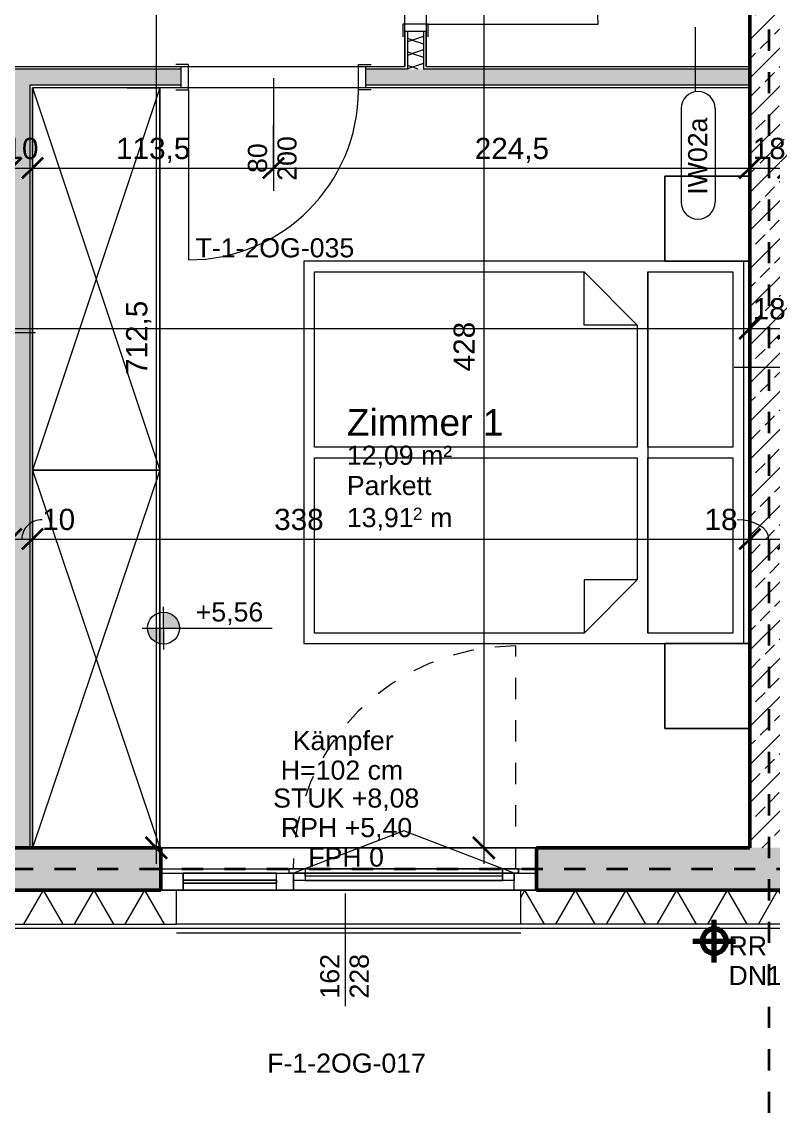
# Model space of a CAD drawing. Header units: metres. Extents: x 3 to 50, y 58.8 to 100.4.
# Drawn here: x 25.39 to 28.93, y 69.94 to 75.07 of the extents above; entities that cross this region are included whole.
import ezdxf

# ---------------------------------------------------------------- set-up
doc = ezdxf.new("R2010")
doc.units = ezdxf.units.M
doc.linetypes.add('Strich Punkt Mittel', pattern=[0.015875, 0.00635, -0.004763, 0, -0.004763])
doc.linetypes.add('Verdeckt', pattern=[0.003, 0.002, -0.001])
for name, color, linetype, lineweight in [('A-DETL-HDLN', 90, 'Verdeckt', 5), ('A-GLAZ-IDEN_', 152, 'Continuous', 9), ('A_2D', 7, 'Continuous', 13), ('A_Bemassung-50_', 4, 'Continuous', 9), ('A_Bemassung_', 4, 'Continuous', 9), ('A_Beschriftung_', 7, 'Continuous', 9), ('A_Decken', 8, 'Continuous', 13), ('A_Moebel', 6, 'Continuous', 13), ('A_Raeume_', 7, 'Continuous', 5), ('A_Raeume_Beschriftung_', 7, 'Continuous', 9), ('A_Raster_', 1, 'Continuous', 9), ('A_Tueren', 31, 'Continuous', 13), ('A_Waende', 7, 'Continuous', 13), ('G-ANNO-DIMS_', 111, 'Continuous', 9), ('P-PIPE', 3, 'Continuous', 5), ('P-PIPE-CNTR', 3, 'Continuous', 5), ('P-PIPE-IDEN_', 2, 'Continuous', 9), ('Text', 130, 'Continuous', 9)]:
    doc.layers.add(name, color=color, linetype=linetype, lineweight=lineweight)
doc.styles.add('Arial_2', font='arial.ttf', dxfattribs={"height": 0.125})
doc.styles.add('Arial_3', font='arial.ttf', dxfattribs={"height": 0.09})
doc.styles.add('Arial_4', font='arial.ttf', dxfattribs={"height": 0.05849})
doc.styles.add('Arial_5', font='arial.ttf', dxfattribs={"height": 0.1})
doc.dimstyles.new('WGA-Bemaßung', dxfattribs={"dimscale": 0.3048, "dimtxt": 0.102026, "dimasz": 0.328084, "dimexe": 0.246063, "dimexo": 0.0625, "dimgap": 0.04101, "dimtad": 1, "dimdec": 1, "dimlfac": 100, "dimrnd": 0.5, "dimdsep": 46, "dimtxsty": 'Arial_5', "dimblk1": 'OBLIQUE', "dimblk2": 'OBLIQUE', "dimsah": 1, "dimcen": 0.09, "dimdle": 0.246063, "dimazin": 2, "dimtfac": 1, "dimtdec": 4, "dimtix": 1, "dimtmove": 0, "dimatfit": 3, "dimfxl": 0.656168, "dimfxlon": 1, "dimtvp": 1, "dimtolj": 1, "dimtzin": 0, "dimarcsym": 2})
doc.dimstyles.new('WGA-Bemaßung_1', dxfattribs={"dimscale": 0.3048, "dimtxt": 0.102026, "dimasz": 0.328084, "dimexe": 0.246063, "dimexo": 0.0625, "dimgap": 0.04101, "dimtad": 1, "dimdec": 1, "dimlfac": 100, "dimrnd": 0.5, "dimdsep": 46, "dimtxsty": 'Arial_5', "dimblk1": 'OBLIQUE', "dimblk2": 'OBLIQUE', "dimsah": 1, "dimcen": 0.09, "dimdle": 0.246063, "dimazin": 2, "dimtfac": 1, "dimtdec": 4, "dimtix": 1, "dimtmove": 1, "dimatfit": 3, "dimfxl": 0.656168, "dimfxlon": 1, "dimtvp": 1, "dimtolj": 1, "dimtzin": 0, "dimarcsym": 2})
doc.dimstyles.new('WGA-Bemaßung_2', dxfattribs={"dimscale": 0.3048, "dimtxt": 0.102026, "dimasz": 0.328084, "dimexe": 0.246063, "dimexo": 0.0625, "dimgap": 0.04101, "dimtad": 1, "dimdec": 1, "dimlfac": 100, "dimrnd": 0.5, "dimdsep": 46, "dimtxsty": 'Arial_5', "dimblk1": 'OBLIQUE', "dimblk2": 'OBLIQUE', "dimsah": 1, "dimcen": 0.09, "dimdle": 0.246063, "dimazin": 2, "dimtfac": 1, "dimtdec": 4, "dimtix": 1, "dimtmove": 2, "dimatfit": 3, "dimfxl": 0.656168, "dimfxlon": 1, "dimtvp": 1, "dimtolj": 1, "dimtzin": 0, "dimarcsym": 2})
doc.dimstyles.new('WGA-Bemaßung_3', dxfattribs={"dimscale": 0.3048, "dimtxt": 0.102026, "dimasz": 0.328084, "dimexe": 0.246063, "dimexo": 0.0625, "dimgap": 0.04101, "dimtad": 1, "dimdec": 1, "dimlfac": 100, "dimrnd": 0.5, "dimdsep": 46, "dimtxsty": 'Arial_5', "dimblk1": 'OBLIQUE', "dimblk2": 'OBLIQUE', "dimsah": 1, "dimcen": 0.09, "dimdle": 0.246063, "dimazin": 2, "dimtfac": 1, "dimtdec": 4, "dimtix": 1, "dimtmove": 0, "dimatfit": 3, "dimfxl": 0.656168, "dimfxlon": 1, "dimtvp": 1, "dimtolj": 1, "dimtzin": 0, "dimarcsym": 2})
pattern_1 = [(45, (0, 0), (-0.08980256, 0.08980256), []), (45, (0.0898, 0), (-0.08980256, 0.08980256), [0.0635, -0.03175])]

# ---------------------------------------------------------------- blocks, each defined once
blk = doc.blocks.new('UZ_D1 - SL_0800x2000_Zimmertür_Stahlzarge_GK-7175678-263_PP_02OG_BT1')
at = {"layer": 'A_Tueren', "lineweight": 5}
for p, q in [((0.4, 0.06), (0.4, 0.86)), ((-0.46, 0.06), (-0.4, 0.06)), ((-0.4, 0.06), (-0.4, -0.06)), ((0.4, 0.06), (0.4, -0.06)), ((0.46, 0.06), (0.4, 0.06)), ((-0.4, -0.06), (-0.46, -0.06)), ((0.4, -0.06), (0.46, -0.06))]:
    blk.add_line(p, q, dxfattribs=at)
blk.add_arc((0.4, 0.06), 0.8, 90, 180, dxfattribs=at)
blk = doc.blocks.new('Moeb_Bett - Doppelbett 180x210-V70-263_PP_02OG_BT1')
at = {"layer": 'A_Moebel', "color": 8}
for p, q in [((-1.3, 1.05), (-1.3, 0.65)), ((-0.9, 1.05), (-1.3, 1.05)), ((-1.3, 1.05), (-0.9, 1.05)), ((-1.3, 0.65), (-1.3, 1.05)), ((-0.9, 1.05), (-0.9, -1.05)), ((-0.9, 0.65), (-0.9, 1.05)), ((-0.9, 1.05), (-0.9, 0.65)), ((0.9, -1.05), (0.9, 1.05)), ((1.2147, 1.05), (0.9, 1.05)), ((0.9, 1.05), (0.9, 0.65)), ((0.9, 0.65), (0.9, 1.05)), ((0.9, 1.05), (1.2147, 1.05)), ((1.3, 0.65), (1.3, 1.05)), ((1.3, 1.05), (1.3, 0.65)), ((-0.9, 1.02), (0.9, 1.02)), ((-0.85, 0.57), (-0.85, 0.97)), ((-0.85, 0.97), (-0.025, 0.97)), ((-0.025, 0.97), (-0.025, 0.57)), ((0.025, 0.57), (0.025, 0.97)), ((0.025, 0.97), (0.85, 0.97)), ((0.85, 0.97), (0.85, 0.57)), ((-1.3, 0.65), (-0.9, 0.65)), ((-0.9, 0.65), (-1.3, 0.65)), ((0.9, 0.65), (1.3, 0.65)), ((1.3, 0.65), (0.9, 0.65)), ((-0.025, 0.57), (-0.85, 0.57)), ((-0.85, 0.57), (0.85, 0.57)), ((0.85, 0.57), (0.025, 0.57)), ((-0.85, 0.27), (-0.6, 0.52)), ((-0.6, 0.52), (-0.6, 0.27)), ((-0.6, 0.52), (-0.025, 0.52)), ((-0.025, 0.52), (-0.025, -1)), ((0.025, -1), (0.025, 0.52)), ((0.025, 0.52), (0.6, 0.52)), ((0.6, 0.52), (0.6, 0.27)), ((0.85, 0.27), (0.6, 0.52)), ((-0.6, 0.27), (-0.85, 0.27)), ((-0.85, -1), (-0.85, 0.27)), ((0.6, 0.27), (0.85, 0.27)), ((0.85, 0.27), (0.85, -1)), ((-0.025, -1), (-0.85, -1)), ((0.85, -1), (0.025, -1)), ((-0.9, -1.05), (0.9, -1.05))]:
    blk.add_line(p, q, dxfattribs=at)
blk = doc.blocks.new('Moeb_Schrank - Schrank_2m_60cm-3841141-263_PP_02OG_BT1')
at = {"layer": 'A_Moebel', "color": 8}
for p, q in [((0, 0), (1.8, -0.6)), ((0, -0.6), (1.8, 0)), ((1.8, 0), (0, 0)), ((0, 0), (0, -0.6)), ((0, -0.1541), (0, 0)), ((0, 0), (1.8, 0)), ((1.8, -0.6), (1.8, 0)), ((1.8, 0), (1.8, -0.6)), ((0, -0.6), (1.8, -0.6)), ((1.8, -0.6), (0, -0.6))]:
    blk.add_line(p, q, dxfattribs=at)
blk = doc.blocks.new('Moeb_Schrank - Schrank_2m_60cm-5799998-263_PP_02OG_BT1')
at = {"layer": 'A_Moebel', "color": 8}
for p, q in [((0, 0), (1.7775, -0.6)), ((0, -0.6), (1.7775, 0)), ((1.7775, 0), (0, 0)), ((0, 0), (0, -0.6)), ((0, -0.6), (0, 0)), ((0, 0), (1.7775, 0)), ((1.7775, -0.6), (1.7775, 0)), ((1.7775, 0), (1.7775, -0.6)), ((0, -0.6), (1.7775, -0.6)), ((1.7775, -0.6), (0, -0.6))]:
    blk.add_line(p, q, dxfattribs=at)
blk = doc.blocks.new('Fens_2tlg_UL_SL_Abzk - FIX_DKF_UL_FIX_1620x2520-10171835-263_PP_02OG_BT1')
at = {"layer": 'A_2D', "lineweight": 5}
for p, q in [((0.26, 0.18), (-0.26, -0.02)), ((0.78, -0.02), (0.26, 0.18)), ((-0.885, 0.1), (-0.885, -0.1)), ((-0.885, -0.1), (-0.885, 0.1)), ((0.885, 0.1), (-0.885, 0.1)), ((-0.885, 0.1), (0.885, 0.1)), ((-0.885, 0.1), (0.885, 0.1)), ((-0.885, 0.1), (0.885, 0.1)), ((0.885, 0.1), (0.885, -0.1)), ((0.885, -0.1), (0.885, 0.1)), ((-0.885, -0.1), (-0.885, -0.02)), ((-0.885, -0.02), (-0.78, -0.02)), ((-0.885, -0.02), (0.885, -0.02)), ((-0.885, -0.1), (-0.885, -0.02)), ((-0.78, -0.02), (-0.78, -0.1)), ((-0.34, -0.02), (-0.78, -0.02)), ((-0.78, -0.1), (-0.78, -0.02)), ((-0.34, -0.1), (-0.34, -0.02)), ((-0.34, -0.02), (-0.26, -0.02)), ((-0.34, -0.1), (-0.34, -0.02)), ((-0.28, -0.02), (-0.28, 0)), ((0.8, 0), (-0.28, 0)), ((-0.28, -0.02), (-0.28, 0)), ((-0.28, 0), (0.8, 0)), ((0.8, -0.02), (-0.28, -0.02)), ((-0.28, -0.02), (0.8, -0.02)), ((0.78, -0.02), (-0.26, -0.02)), ((-0.26, -0.02), (-0.26, -0.1)), ((0.78, -0.02), (-0.26, -0.02)), ((-0.26, -0.1), (-0.26, -0.02)), ((-0.26, -0.055), (-0.26, -0.02)), ((0.78, -0.02), (-0.26, -0.02)), ((-0.26, -0.055), (-0.26, -0.02)), ((-0.26, -0.02), (0.78, -0.02)), ((-0.205, 0), (-0.205, -0.055)), ((0.725, 0), (-0.205, 0)), ((0.725, 0), (-0.205, 0)), ((-0.205, 0), (-0.205, -0.055)), ((-0.205, -0.0345), (-0.205, -0.0205)), ((-0.205, -0.0205), (0.725, -0.0205)), ((-0.205, -0.0205), (0.725, -0.0205)), ((-0.205, -0.0345), (-0.205, -0.0205)), ((0.725, -0.0345), (-0.205, -0.0345)), ((0.725, -0.0345), (-0.205, -0.0345)), ((0.725, 0), (0.725, -0.055)), ((0.725, -0.055), (0.725, 0)), ((0.725, -0.0205), (0.725, -0.0345)), ((0.725, -0.0205), (0.725, -0.0345)), ((0.78, -0.1), (0.78, -0.02)), ((0.78, -0.02), (0.885, -0.02)), ((0.78, -0.1), (0.78, -0.02)), ((0.78, -0.055), (0.78, -0.02)), ((0.78, -0.02), (0.78, -0.055)), ((0.8, -0.02), (0.8, 0)), ((0.8, 0), (0.8, -0.02)), ((0.885, -0.02), (0.885, -0.1)), ((0.885, -0.1), (0.885, -0.02)), ((-0.885, -0.1), (0.885, -0.1)), ((0.885, -0.1), (-0.885, -0.1)), ((-0.78, -0.1), (-0.885, -0.1)), ((0.885, -0.1), (-0.885, -0.1)), ((-0.885, -0.1), (0.885, -0.1)), ((-0.78, -0.053), (-0.34, -0.053)), ((-0.78, -0.067), (-0.78, -0.053)), ((-0.78, -0.053), (-0.78, -0.067)), ((-0.34, -0.053), (-0.78, -0.053)), ((-0.34, -0.067), (-0.78, -0.067)), ((-0.78, -0.067), (-0.34, -0.067)), ((-0.78, -0.1), (-0.34, -0.1)), ((-0.34, -0.053), (-0.34, -0.067)), ((-0.34, -0.067), (-0.34, -0.053)), ((-0.26, -0.1), (-0.34, -0.1)), ((0.78, -0.055), (-0.26, -0.055)), ((0.78, -0.055), (-0.26, -0.055)), ((-0.26, -0.1), (0.78, -0.1)), ((0.725, -0.055), (-0.205, -0.055)), ((-0.205, -0.055), (0.725, -0.055)), ((0.885, -0.1), (0.78, -0.1)), ((-0.81, -0.3), (0.81, -0.3))]:
    blk.add_line(p, q, dxfattribs=at)
blk = doc.blocks.new('DIMBLOCK30-263_PP_02OG_BT1')
at = {"layer": 'A_Bemassung-50_', "transparency": 16777216}
for p, q in [((25.3441, 74.3779), (25.3441, 74.5779)), ((25.4441, 74.3779), (25.4441, 74.5779)), ((25.3441, 74.3779), (25.4441, 74.3779)), ((25.3441, 74.3779), (25.3441, 74.3029)), ((25.4441, 74.3779), (25.4441, 74.3029))]:
    blk.add_line(p, q, dxfattribs=at)
at = {"layer": 'A_Bemassung-50_', "lineweight": 35, "transparency": 16777216}
for p, q in [((25.3441, 74.3779), (25.3941, 74.4279)), ((25.4441, 74.3779), (25.4941, 74.4279)), ((25.3441, 74.3779), (25.2941, 74.3279)), ((25.4441, 74.3779), (25.3941, 74.3279))]:
    blk.add_line(p, q, dxfattribs=at)
at = {"layer": 'A_Bemassung-50_', "color": 0, "transparency": 16777216, "insert": (25.3172, 74.5202), "char_height": 0.1, "width": 0.184588, "attachment_point": 1, "line_spacing_factor": 0.941778, "style": 'Arial_5'}
blk.add_mtext('10', dxfattribs=at)
blk = doc.blocks.new('_Oblique')
at = {"color": 0, "linetype": 'ByBlock', "lineweight": -2}
blk.add_line((-0.5, -0.5), (0.5, 0.5), dxfattribs=at)
blk = doc.blocks.new('DIMBLOCK31-263_PP_02OG_BT1')
at = {"layer": 'A_Bemassung-50_', "transparency": 16777216}
for p, q in [((25.4441, 74.3779), (25.4441, 74.5779)), ((26.5791, 74.3779), (26.5791, 74.5779)), ((25.4441, 74.3779), (26.5791, 74.3779)), ((25.4441, 74.3779), (25.4441, 74.3029)), ((26.5791, 74.3779), (26.5791, 74.3029))]:
    blk.add_line(p, q, dxfattribs=at)
at = {"layer": 'A_Bemassung-50_', "lineweight": 35, "transparency": 16777216}
for p, q in [((25.4441, 74.3779), (25.4941, 74.4279)), ((26.5791, 74.3779), (26.6291, 74.4279)), ((25.4441, 74.3779), (25.3941, 74.3279)), ((26.5791, 74.3779), (26.5291, 74.3279))]:
    blk.add_line(p, q, dxfattribs=at)
at = {"layer": 'A_Bemassung-50_', "color": 0, "transparency": 16777216, "insert": (25.8381, 74.5202), "char_height": 0.1, "width": 0.416266, "attachment_point": 1, "line_spacing_factor": 0.941778, "style": 'Arial_5'}
blk.add_mtext('113,5', dxfattribs=at)
blk = doc.blocks.new('DIMBLOCK32-263_PP_02OG_BT1')
at = {"layer": 'A_Bemassung-50_', "transparency": 16777216}
for p, q in [((26.5791, 74.3779), (26.5791, 74.5779)), ((28.8227, 74.3779), (28.8227, 74.5779)), ((26.5791, 74.3779), (28.8227, 74.3779)), ((26.5791, 74.3779), (26.5791, 74.3029)), ((28.8227, 74.3779), (28.8227, 74.3029))]:
    blk.add_line(p, q, dxfattribs=at)
at = {"layer": 'A_Bemassung-50_', "lineweight": 35, "transparency": 16777216}
for p, q in [((26.5791, 74.3779), (26.6291, 74.4279)), ((28.8227, 74.3779), (28.8727, 74.4279)), ((26.5791, 74.3779), (26.5291, 74.3279)), ((28.8227, 74.3779), (28.7727, 74.3279))]:
    blk.add_line(p, q, dxfattribs=at)
at = {"layer": 'A_Bemassung-50_', "color": 0, "transparency": 16777216, "insert": (27.5274, 74.5202), "char_height": 0.1, "width": 0.416266, "attachment_point": 1, "line_spacing_factor": 0.941778, "style": 'Arial_5'}
blk.add_mtext('224,5', dxfattribs=at)
blk = doc.blocks.new('DIMBLOCK33-263_PP_02OG_BT1')
at = {"layer": 'A_Bemassung-50_', "transparency": 16777216}
for p, q in [((28.8227, 74.3779), (28.8227, 74.5779)), ((29.0027, 74.3779), (29.0027, 74.5779)), ((28.8227, 74.3779), (29.0027, 74.3779)), ((28.8227, 74.3779), (28.8227, 74.3029)), ((29.0027, 74.3779), (29.0027, 74.3029))]:
    blk.add_line(p, q, dxfattribs=at)
at = {"layer": 'A_Bemassung-50_', "lineweight": 35, "transparency": 16777216}
for p, q in [((28.8227, 74.3779), (28.8727, 74.4279)), ((29.0027, 74.3779), (29.0527, 74.4279)), ((28.8227, 74.3779), (28.7727, 74.3279)), ((29.0027, 74.3779), (28.9527, 74.3279))]:
    blk.add_line(p, q, dxfattribs=at)
at = {"layer": 'A_Bemassung-50_', "color": 0, "transparency": 16777216, "insert": (28.8358, 74.5202), "char_height": 0.1, "width": 0.184588, "attachment_point": 1, "line_spacing_factor": 0.941778, "style": 'Arial_5'}
blk.add_mtext('18', dxfattribs=at)
blk = doc.blocks.new('Höhenkoten - 018-55641-263_PP_02OG_BT1')
at = {"layer": 'G-ANNO-DIMS_'}
h = blk.add_hatch(color=256, dxfattribs=at)
edge = h.paths.add_edge_path()
edge.add_line((0, 0), (0, 0.0015))
edge.add_arc((0, 0), 0.0015, 0, 90, ccw=False)
edge.add_line((0.0015, 0), (0, 0))
h = blk.add_hatch(color=256, dxfattribs=at)
edge = h.paths.add_edge_path()
edge.add_line((0, 0), (0, -0.0015))
edge.add_arc((0, 0), 0.0015, 180, 270, ccw=False)
edge.add_line((-0.0015, 0), (0, 0))
for p, q in [((0, 0), (0, 0.002)), ((-0.002, 0), (0.01024, 0)), ((0, 0), (0, -0.002))]:
    blk.add_line(p, q, dxfattribs=at)
blk.add_circle((0, 0), 0.0015, dxfattribs=at)
blk = doc.blocks.new('BS_Wand_Lollipop - links_unten-2026911-263_PP_02OG_BT1')
at = {"layer": 'A_Beschriftung_'}
for p, q in [((-0.00467, 0.00137), (-0.01347, 0.00137)), ((-0.00309, 0), (0.003, 0)), ((-0.00467, -0.00183), (-0.01347, -0.00183))]:
    blk.add_line(p, q, dxfattribs=at)
for centre, start, end in [((-0.01347, -0.00023), 90, 270), ((-0.00467, -0.00023), 270, 90)]:
    blk.add_arc(centre, 0.0016, start, end, dxfattribs=at)
blk = doc.blocks.new('BS_Fens_PP - rechts-2843221-263_PP_02OG_BT1')
at = {"layer": 'A-GLAZ-IDEN_'}
blk.add_line((0, 0.00012), (0, -0.01051), dxfattribs=at)
blk = doc.blocks.new('DIMBLOCK344-263_PP_02OG_BT1')
at = {"layer": 'A_Bemassung-50_', "transparency": 16777216}
for p, q in [((15.5127, 73.623), (15.5127, 73.823)), ((28.8227, 73.623), (28.8227, 73.823)), ((15.5127, 73.623), (28.8227, 73.623)), ((15.5127, 73.623), (15.5127, 73.548)), ((28.8227, 73.623), (28.8227, 73.548))]:
    blk.add_line(p, q, dxfattribs=at)
at = {"layer": 'A_Bemassung-50_', "lineweight": 35, "transparency": 16777216}
for p, q in [((15.5127, 73.623), (15.5627, 73.673)), ((28.8227, 73.623), (28.8727, 73.673)), ((15.5127, 73.623), (15.4627, 73.573)), ((28.8227, 73.623), (28.7727, 73.573))]:
    blk.add_line(p, q, dxfattribs=at)
at = {"layer": 'A_Bemassung-50_', "color": 0, "transparency": 16777216, "insert": (22.0138, 73.7653), "char_height": 0.1, "width": 0.369177, "attachment_point": 1, "line_spacing_factor": 0.941778, "style": 'Arial_5'}
blk.add_mtext('1331', dxfattribs=at)
blk = doc.blocks.new('DIMBLOCK345-263_PP_02OG_BT1')
at = {"layer": 'A_Bemassung-50_', "transparency": 16777216}
for p, q in [((28.8227, 73.623), (28.8227, 73.823)), ((29.0027, 73.623), (29.0027, 73.823)), ((28.8227, 73.623), (29.0027, 73.623)), ((28.8227, 73.623), (28.8227, 73.548)), ((29.0027, 73.623), (29.0027, 73.548))]:
    blk.add_line(p, q, dxfattribs=at)
at = {"layer": 'A_Bemassung-50_', "lineweight": 35, "transparency": 16777216}
for p, q in [((28.8227, 73.623), (28.8727, 73.673)), ((29.0027, 73.623), (29.0527, 73.673)), ((28.8227, 73.623), (28.7727, 73.573)), ((29.0027, 73.623), (28.9527, 73.573))]:
    blk.add_line(p, q, dxfattribs=at)
at = {"layer": 'A_Bemassung-50_', "color": 0, "transparency": 16777216, "insert": (28.8358, 73.7653), "char_height": 0.1, "width": 0.184588, "attachment_point": 1, "line_spacing_factor": 0.941778, "style": 'Arial_5'}
blk.add_mtext('18', dxfattribs=at)
blk = doc.blocks.new('DIMBLOCK398-263_PP_02OG_BT1')
at = {"layer": 'A_Bemassung-50_', "lineweight": 35, "transparency": 16777216}
for p, q in [((26.0276, 78.3005), (25.9776, 78.3505)), ((26.0276, 78.3005), (26.0776, 78.2505)), ((26.0276, 71.178), (25.9776, 71.228)), ((26.0276, 71.178), (26.0776, 71.128))]:
    blk.add_line(p, q, dxfattribs=at)
at = {"layer": 'A_Bemassung-50_', "transparency": 16777216}
for p, q in [((26.0276, 78.3005), (25.9526, 78.3005)), ((26.0276, 78.3005), (26.0276, 71.103)), ((26.0276, 78.3005), (26.2276, 78.3005)), ((26.0276, 71.178), (25.9526, 71.178)), ((26.0276, 71.178), (26.2276, 71.178))]:
    blk.add_line(p, q, dxfattribs=at)
at = {"layer": 'A_Bemassung-50_', "color": 0, "transparency": 16777216, "insert": (25.8852, 73.4036), "char_height": 0.1, "width": 0.416266, "attachment_point": 1, "rotation": 90, "line_spacing_factor": 0.941778, "style": 'Arial_5'}
blk.add_mtext('712,5', dxfattribs=at)
blk = doc.blocks.new('DIMBLOCK420-263_PP_02OG_BT1')
at = {"layer": 'A_Bemassung-50_', "transparency": 16777216}
for p, q in [((22.2577, 72.6313), (22.2577, 72.8313)), ((25.3441, 72.6313), (25.3441, 72.8313)), ((22.2577, 72.6313), (25.3441, 72.6313)), ((22.2577, 72.6313), (22.2577, 72.5563)), ((25.3441, 72.6313), (25.3441, 72.5563))]:
    blk.add_line(p, q, dxfattribs=at)
at = {"layer": 'A_Bemassung-50_', "lineweight": 35, "transparency": 16777216}
for p, q in [((22.2577, 72.6313), (22.3077, 72.6813)), ((25.3441, 72.6313), (25.3941, 72.6813)), ((22.2577, 72.6313), (22.2077, 72.5813)), ((25.3441, 72.6313), (25.2941, 72.5813))]:
    blk.add_line(p, q, dxfattribs=at)
at = {"layer": 'A_Bemassung-50_', "color": 0, "transparency": 16777216, "insert": (23.9829, 72.7736), "char_height": 0.1, "width": 0.416266, "attachment_point": 1, "line_spacing_factor": 0.941778, "style": 'Arial_5'}
blk.add_mtext('308,5', dxfattribs=at)
blk = doc.blocks.new('DIMBLOCK421-263_PP_02OG_BT1')
at = {"layer": 'A_Bemassung-50_', "transparency": 16777216}
for p, q in [((25.3441, 72.6313), (25.3441, 72.8313)), ((25.4441, 72.6313), (25.4441, 72.8313)), ((25.3441, 72.6313), (25.4441, 72.6313)), ((25.3441, 72.6313), (25.3441, 72.5563)), ((25.4441, 72.6313), (25.4441, 72.5563))]:
    blk.add_line(p, q, dxfattribs=at)
at = {"layer": 'A_Bemassung-50_', "lineweight": 35, "transparency": 16777216}
for p, q in [((25.3441, 72.6313), (25.3941, 72.6813)), ((25.4441, 72.6313), (25.4941, 72.6813)), ((25.3441, 72.6313), (25.2941, 72.5813)), ((25.4441, 72.6313), (25.3941, 72.5813))]:
    blk.add_line(p, q, dxfattribs=at)
at = {"layer": 'A_Bemassung-50_', "transparency": 16777216}
blk.add_ellipse((25.4899, 72.6313), major_axis=(0.0958, 0), ratio=0.949877, start_param=1.570796, end_param=3.141593, dxfattribs=at)
at = {"layer": 'A_Bemassung-50_', "color": 0, "transparency": 16777216, "insert": (25.4899, 72.7736), "char_height": 0.1, "width": 0.184588, "attachment_point": 1, "line_spacing_factor": 0.941778, "style": 'Arial_5'}
blk.add_mtext('10', dxfattribs=at)
blk = doc.blocks.new('DIMBLOCK422-263_PP_02OG_BT1')
at = {"layer": 'A_Bemassung-50_', "transparency": 16777216}
for p, q in [((25.4441, 72.6313), (25.4441, 72.8313)), ((28.8227, 72.6313), (28.8227, 72.8313)), ((25.4441, 72.6313), (28.8227, 72.6313)), ((25.4441, 72.6313), (25.4441, 72.5563)), ((28.8227, 72.6313), (28.8227, 72.5563))]:
    blk.add_line(p, q, dxfattribs=at)
at = {"layer": 'A_Bemassung-50_', "lineweight": 35, "transparency": 16777216}
for p, q in [((25.4441, 72.6313), (25.4941, 72.6813)), ((28.8227, 72.6313), (28.8727, 72.6813)), ((25.4441, 72.6313), (25.3941, 72.5813)), ((28.8227, 72.6313), (28.7727, 72.5813))]:
    blk.add_line(p, q, dxfattribs=at)
at = {"layer": 'A_Bemassung-50_', "color": 0, "transparency": 16777216, "insert": (26.5826, 72.7736), "char_height": 0.1, "width": 0.276883, "attachment_point": 1, "line_spacing_factor": 0.941778, "style": 'Arial_5'}
blk.add_mtext('338', dxfattribs=at)
blk = doc.blocks.new('DIMBLOCK423-263_PP_02OG_BT1')
at = {"layer": 'A_Bemassung-50_', "transparency": 16777216}
for p, q in [((28.8227, 72.6313), (28.8227, 72.8313)), ((29.0027, 72.6313), (29.0027, 72.8313)), ((28.8227, 72.6313), (29.0027, 72.6313)), ((28.8227, 72.6313), (28.8227, 72.5563)), ((29.0027, 72.6313), (29.0027, 72.5563))]:
    blk.add_line(p, q, dxfattribs=at)
at = {"layer": 'A_Bemassung-50_', "lineweight": 35, "transparency": 16777216}
for p, q in [((28.8227, 72.6313), (28.8727, 72.6813)), ((29.0027, 72.6313), (29.0527, 72.6813)), ((28.8227, 72.6313), (28.7727, 72.5813)), ((29.0027, 72.6313), (28.9527, 72.5813))]:
    blk.add_line(p, q, dxfattribs=at)
at = {"layer": 'A_Bemassung-50_', "transparency": 16777216}
blk.add_ellipse((28.763, 72.6313), major_axis=(0.1496, 0), ratio=0.608034, start_param=0, end_param=1.570796, dxfattribs=at)
at = {"layer": 'A_Bemassung-50_', "color": 0, "transparency": 16777216, "insert": (28.6092, 72.7736), "char_height": 0.1, "width": 0.184588, "attachment_point": 1, "line_spacing_factor": 0.941778, "style": 'Arial_5'}
blk.add_mtext('18', dxfattribs=at)
blk = doc.blocks.new('BS_Tuer_PP - unten-10002439-263_PP_02OG_BT1')
at = {"layer": 'A_Beschriftung_'}
blk.add_line((0, 0.00012), (0, -0.01051), dxfattribs=at)
blk = doc.blocks.new('DIMBLOCK633-263_PP_02OG_BT1')
at = {"layer": 'A_Bemassung-50_', "lineweight": 35, "transparency": 16777216}
for p, q in [((27.5696, 75.4555), (27.5196, 75.5055)), ((27.5696, 75.4555), (27.6196, 75.4055)), ((27.5696, 71.178), (27.5196, 71.228)), ((27.5696, 71.178), (27.6196, 71.128))]:
    blk.add_line(p, q, dxfattribs=at)
at = {"layer": 'A_Bemassung-50_', "transparency": 16777216}
for p, q in [((27.5696, 75.4555), (27.4946, 75.4555)), ((27.5696, 75.4555), (27.5696, 71.103)), ((27.5696, 75.4555), (27.7696, 75.4555)), ((27.5696, 71.178), (27.4946, 71.178)), ((27.5696, 71.178), (27.7696, 71.178))]:
    blk.add_line(p, q, dxfattribs=at)
at = {"layer": 'A_Bemassung-50_', "color": 0, "transparency": 16777216, "insert": (27.4273, 73.4207), "char_height": 0.1, "width": 0.276883, "attachment_point": 1, "rotation": 90, "line_spacing_factor": 0.941778, "style": 'Arial_5'}
blk.add_mtext('428', dxfattribs=at)

msp = doc.modelspace()

# ---------------------------------------------------------------- hatches: boundary and pattern name
at = {"layer": 'A_Waende', "lineweight": 5}
h = msp.add_hatch(dxfattribs=at)
h.set_pattern_fill('FP_4', color=250, style=0, pattern_type=2)
h.set_pattern_definition(pattern_1)
h.paths.add_polyline_path([(29.0027, 71.178), (29.0027, 78.3005), (28.8227, 78.3005), (28.8227, 71.178)])
h = msp.add_hatch(dxfattribs=at)
h.set_pattern_fill('FP_115', color=250, angle=315, style=0, pattern_type=2)
h.set_pattern_definition([(135, (27.29715, 75.455365), (-0.254, 0.127003), [0.02245, -0.15715]), (135, (27.18684, 75.50345), (-0.254, 0.127003), [0.02245, -0.15715]), (135, (27.29715, 75.519), (-0.254, 0.127003), [0.02245, -0.15715]), (135, (27.18613, 75.56638), (-0.254, 0.127003), [0.02245, -0.15715]), (161.565, (27.281594, 75.47092), (-0.5079977, 0.1270007), [0.0502, -0.35141]), (161.565, (27.234218, 75.487184), (-0.5079977, 0.1270007), [0.0502, -0.35141]), (161.565, (27.281594, 75.53456), (-0.5079977, 0.1270007), [0.0502, -0.35141]), (161.565, (27.234218, 75.550824), (-0.5079977, 0.1270007), [0.0502, -0.35141]), (225, (27.18613, 75.47163), (0.254, 0.127003), [0.02245, -0.15715]), (225, (27.29715, 75.519), (0.254, 0.127003), [0.02245, -0.15715]), (225, (27.18684, 75.53456), (0.254, 0.127003), [0.02245, -0.15715]), (225, (27.29715, 75.58264), (0.254, 0.127003), [0.02245, -0.15715]), (198.435, (27.234218, 75.487184), (0.5079977, 0.1270007), [0.0502, -0.35141]), (198.435, (27.281594, 75.503448), (0.5079977, 0.1270007), [0.0502, -0.35141]), (198.435, (27.234218, 75.550824), (0.5079977, 0.1270007), [0.0502, -0.35141]), (198.435, (27.281594, 75.567087), (0.5079977, 0.1270007), [0.0502, -0.35141])])
h.paths.add_polyline_path([(27.2852, 74.843), (27.2852, 75.0205), (27.2102, 75.0205), (27.2102, 74.843), (27.2842, 74.843)])
h.paths.add_polyline_path([(27.2852, 75.8905), (27.2852, 76.068), (27.2102, 76.068), (27.2102, 75.8905)])
h = msp.add_hatch(dxfattribs=at)
h.set_pattern_fill('FP_118', color=250, angle=-225, style=0, pattern_type=2)
h.set_pattern_definition([(225, (25.53999, 74.85503), (-0.1270034, -0.2539998), [0.02245, -0.15715]), (225, (25.49261, 74.744015), (-0.1270034, -0.2539998), [0.02245, -0.15715]), (225, (25.47706, 74.85574), (-0.1270034, -0.2539998), [0.02245, -0.15715]), (225, (25.42897, 74.744015), (-0.1270034, -0.2539998), [0.02245, -0.15715]), (251.565, (25.524433, 74.839475), (-0.1270007, -0.50799766), [0.0502, -0.35141]), (251.565, (25.50817, 74.7921), (-0.1270007, -0.50799766), [0.0502, -0.35141]), (251.565, (25.460794, 74.839475), (-0.1270007, -0.50799766), [0.0502, -0.35141]), (251.565, (25.44453, 74.7921), (-0.1270007, -0.50799766), [0.0502, -0.35141]), (315, (25.52443, 74.74472), (-0.1270034, 0.2539998), [0.02245, -0.15715]), (315, (25.47706, 74.85574), (-0.1270034, 0.2539998), [0.02245, -0.15715]), (315, (25.46079, 74.74472), (-0.1270034, 0.2539998), [0.02245, -0.15715]), (315, (25.41342, 74.85574), (-0.1270034, 0.2539998), [0.02245, -0.15715]), (288.435, (25.50817, 74.7921), (-0.1270007, 0.50799766), [0.0502, -0.35141]), (288.435, (25.492614, 74.84018), (-0.1270007, 0.50799766), [0.0502, -0.35141]), (288.435, (25.44453, 74.7921), (-0.1270007, 0.50799766), [0.0502, -0.35141]), (288.435, (25.428974, 74.84018), (-0.1270007, 0.50799766), [0.0502, -0.35141])])
h.paths.add_polyline_path([(28.8175, 74.768), (28.8227, 74.768), (28.8227, 74.843), (27.0141, 74.843), (27.0141, 74.768), (28.718, 74.768)])
h.paths.add_polyline_path([(24.4441, 74.768), (26.1441, 74.768), (26.1441, 74.843), (23.4291, 74.843), (23.4296, 74.768), (23.8149, 74.768)])
h.paths.add_polyline_path([(22.2577, 74.768), (22.5591, 74.768), (22.5591, 74.843), (22.2577, 74.843)])
h = msp.add_hatch(dxfattribs=at)
h.set_pattern_fill('FP_106', color=250, angle=-45, style=0, pattern_type=2)
h.set_pattern_definition([(315, (25.34412, 72.96635), (0.254, -0.1270034), [0.02245, -0.15715]), (315, (25.45514, 72.91897), (0.254, -0.1270034), [0.02245, -0.15715]), (315, (25.34412, 72.90271), (0.254, -0.1270034), [0.02245, -0.15715]), (315, (25.45514, 72.85533), (0.254, -0.1270034), [0.02245, -0.15715]), (341.565, (25.359678, 72.950792), (0.5079977, -0.1270007), [0.0502, -0.35141]), (341.565, (25.40776, 72.935236), (0.5079977, -0.1270007), [0.0502, -0.35141]), (341.565, (25.359678, 72.887153), (0.50799766, -0.1270007), [0.0502, -0.35141]), (341.565, (25.40776, 72.871596), (0.50799766, -0.1270007), [0.0502, -0.35141]), (45, (25.45514, 72.9515), (-0.254, -0.1270034), [0.02245, -0.15715]), (45, (25.34412, 72.90271), (-0.254, -0.1270034), [0.02245, -0.15715]), (45, (25.45514, 72.88786), (-0.254, -0.1270034), [0.02245, -0.15715]), (45, (25.34341, 72.83978), (-0.254, -0.1270034), [0.02245, -0.15715]), (18.435, (25.40776, 72.935236), (-0.5079977, -0.1270007), [0.0502, -0.35141]), (18.435, (25.360385, 72.918973), (-0.5079977, -0.1270007), [0.0502, -0.35141]), (18.435, (25.40776, 72.871596), (-0.50799766, -0.1270007), [0.0502, -0.35141]), (18.435, (25.359678, 72.85604), (-0.50799766, -0.1270007), [0.0502, -0.35141])])
h.paths.add_polyline_path([(25.4316, 71.178), (25.4316, 74.768), (25.3566, 74.768), (25.3566, 71.178)])
h = msp.add_hatch(dxfattribs=at)
h.set_pattern_fill('FP_4', color=250, style=0, pattern_type=2)
h.set_pattern_definition(pattern_1)
h.paths.add_polyline_path([(41.444, 70.978), (42.5027, 70.978), (42.5027, 71.178), (41.3155, 71.178), (41.3155, 70.978)])
h.paths.add_polyline_path([(39.2232, 71.078), (39.2907, 71.178), (39.1557, 71.178), (39.1578, 71.1749)])
h.paths.add_polyline_path([(39.2232, 70.978), (39.2907, 70.978), (39.2232, 71.078), (39.1557, 70.978)])
h.paths.add_polyline_path([(38.616, 70.978), (39.1557, 70.978), (39.1557, 71.178), (37.6523, 71.178), (37.6523, 70.978), (37.909, 70.978)])
h.paths.add_polyline_path([(39.5455, 70.978), (39.5455, 71.178), (39.2907, 71.178), (39.2907, 70.978), (39.323, 70.978)])
h.paths.add_polyline_path([(35.788, 70.978), (36.4523, 70.978), (36.4523, 71.178), (34.67, 71.178), (34.67, 70.978), (35.7427, 70.978)])
h.paths.add_polyline_path([(32.4996, 70.978), (33.47, 70.978), (33.47, 71.178), (31.2911, 71.178), (31.2911, 70.978), (32.4577, 70.978)])
h.paths.add_polyline_path([(30.0494, 70.978), (30.0911, 70.978), (30.0911, 71.178), (27.8184, 71.178), (27.8184, 70.978), (29.0652, 70.978)])
h.paths.add_polyline_path([(23.2577, 70.978), (23.2682, 70.978), (23.2679, 71.178), (21.4003, 71.178), (21.4003, 70.978), (23.062, 70.978)])
h.paths.add_polyline_path([(25.4441, 70.978), (26.0484, 70.978), (26.0484, 71.178), (24.4682, 71.178), (24.4682, 70.978), (25.3441, 70.978)])
h.paths.add_polyline_path([(19.1735, 70.978), (20.2003, 70.978), (20.2003, 71.178), (18.5351, 71.178), (18.5351, 70.978), (18.8199, 70.978)])
h.paths.add_polyline_path([(16.4451, 71.078), (16.3776, 70.978), (16.5126, 70.978), (16.4803, 71.0259)])
h.paths.add_polyline_path([(16.5126, 71.178), (16.3776, 71.178), (16.4451, 71.078), (16.5106, 71.1749)])
h.paths.add_polyline_path([(16.6989, 70.978), (16.7651, 70.978), (16.765, 71.178), (16.5126, 71.178), (16.5126, 70.978)])
h.paths.add_polyline_path([(14.5652, 70.978), (16.3776, 70.978), (16.3776, 71.178), (14.5652, 71.178), (14.5652, 71.078)])
h.paths.add_polyline_path([(12.4569, 70.978), (12.7952, 70.978), (12.7952, 71.178), (10.4402, 71.178), (10.4402, 70.978), (11.7499, 70.978)])
h.paths.add_polyline_path([(8.4177, 71.178), (8.2827, 71.178), (8.3502, 71.078), (8.4156, 71.1749)])
h.paths.add_polyline_path([(8.4177, 70.978), (8.3502, 71.078), (8.2827, 70.978), (8.3502, 70.978)])
h.paths.add_polyline_path([(8.6702, 70.978), (8.6702, 71.178), (8.4177, 71.178), (8.4177, 70.978), (8.5684, 70.978)])
h.paths.add_polyline_path([(8.2827, 70.978), (8.2827, 71.178), (7.8227, 71.178), (7.8227, 70.978), (8.2149, 70.978)])
h = msp.add_hatch(dxfattribs=at)
h.set_pattern_fill('FP_126', color=250, angle=90, style=0, pattern_type=2)
h.set_pattern_definition([(180, (25.258, 70.978), (0, -0.20637), []), (240, (25.258, 70.978), (0.17873, -0.10319), []), (300, (25.258, 70.978), (0.17873, 0.10319), [])])
h.paths.add_polyline_path([(26.0484, 70.818), (26.1232, 70.818), (26.1232, 70.978), (24.3932, 70.978), (24.3932, 70.818), (25.89, 70.818)])
h = msp.add_hatch(dxfattribs=at)
h.set_pattern_fill('FP_127', color=250, angle=90, style=0, pattern_type=2)
h.set_pattern_definition([(180, (28.955, 70.978), (0, -0.20637), []), (240, (28.955, 70.978), (0.17873, -0.10319), []), (300, (28.955, 70.978), (0.17873, 0.10319), [])])
h.paths.add_polyline_path([(30.0804, 70.818), (30.1661, 70.818), (30.1661, 70.978), (27.7434, 70.978), (27.7434, 70.818), (29.0027, 70.818)])

# ---------------------------------------------------------------- linework, layer by layer
at = {"layer": 'A-DETL-HDLN'}
msp.add_line((27.7213, 71.078), (27.7212, 72.128), dxfattribs=at)
msp.add_arc((27.7212, 71.0781), 1.0499, 90, 180, dxfattribs=at)
at = {"layer": 'A_Decken'}
for p, q in [((25.4441, 74.7555), (25.4441, 71.178)), ((26.0484, 71.078), (27.8184, 71.078))]:
    msp.add_line(p, q, dxfattribs=at)
at = {"layer": 'A_Raeume_', "flags": 128}
for points in [[(28.8227, 77.953), (28.8227, 78.238), (27.2977, 78.238), (27.2977, 76.1055), (27.2977, 75.973), (27.2977, 74.8555), (28.8227, 74.8555)], [(20.2827, 74.8555), (22.1677, 74.8555), (25.3941, 74.8555), (27.1977, 74.8555), (27.1977, 75.973), (27.1977, 76.0555), (24.4077, 76.0555), (23.3027, 76.0555), (23.2777, 76.0555), (23.1497, 76.0555), (20.2827, 76.0555)], [(25.4441, 71.178), (28.8227, 71.178), (28.8227, 74.7555), (27.2477, 74.7555), (25.4441, 74.7555)]]:
    msp.add_lwpolyline(points, close=True, dxfattribs=at)
at = {"layer": 'A_Raster_', "linetype": 'Strich Punkt Mittel', "lineweight": 35}
for p, q in [((28.9127, 94.2296), (28.9127, 59.9489)), ((3.3483, 71.078), (48.1498, 71.078))]:
    msp.add_line(p, q, dxfattribs=at)
at = {"layer": 'A_Waende', "lineweight": 50}
for p, q in [((28.8227, 71.178), (28.8227, 78.3005)), ((26.0484, 71.178), (24.4682, 71.178)), ((26.0484, 70.978), (26.0484, 71.178)), ((28.8227, 71.178), (27.8184, 71.178)), ((27.8184, 70.978), (27.8184, 71.178)), ((26.0484, 70.978), (24.4682, 70.978)), ((30.0911, 70.978), (27.8184, 70.978))]:
    msp.add_line(p, q, dxfattribs=at)
at = {"layer": 'A_Waende', "color": 10}
for p, q in [((27.1977, 75.0205), (27.1977, 74.8555)), ((27.2102, 75.0205), (27.1977, 75.0205)), ((27.2102, 75.0205), (27.2102, 74.843)), ((27.2977, 75.0205), (27.2852, 75.0205)), ((27.2852, 75.0205), (27.2852, 74.843)), ((27.2977, 74.8555), (27.2977, 75.0205)), ((22.2577, 74.8555), (27.1977, 74.8555)), ((26.1441, 74.843), (23.4291, 74.843)), ((26.1441, 74.843), (26.1441, 74.8555)), ((27.0141, 74.843), (27.0141, 74.8555)), ((27.2102, 74.843), (27.0141, 74.843)), ((28.8227, 74.843), (27.2852, 74.843)), ((27.2977, 74.8555), (28.8227, 74.8555)), ((25.4316, 74.768), (25.4316, 71.178)), ((26.1441, 74.768), (25.4316, 74.768)), ((28.8227, 74.7555), (25.4441, 74.7555)), ((26.1441, 74.7555), (26.1441, 74.768)), ((27.0141, 74.7555), (27.0141, 74.768)), ((28.8227, 74.768), (27.0141, 74.768))]:
    msp.add_line(p, q, dxfattribs=at)
at = {"layer": 'A_Waende', "color": 250, "lineweight": 5}
for p, q in [((27.2852, 75.0205), (27.2102, 75.0205)), ((26.1441, 74.768), (26.1441, 74.843)), ((27.0141, 74.768), (27.0141, 74.843)), ((26.0484, 70.978), (26.1234, 70.978)), ((26.1234, 70.818), (26.1234, 70.978)), ((27.7434, 70.978), (27.8184, 70.978)), ((27.7434, 70.818), (27.7434, 70.978)), ((24.3932, 70.818), (26.1234, 70.818)), ((30.1661, 70.818), (27.7434, 70.818))]:
    msp.add_line(p, q, dxfattribs=at)
at = {"layer": 'A_Waende'}
for p, q in [((26.1234, 70.978), (27.7434, 70.978)), ((36.1777, 70.798), (21.6481, 70.798)), ((27.7434, 70.818), (26.1234, 70.818))]:
    msp.add_line(p, q, dxfattribs=at)
at = {"layer": 'P-PIPE', "color": 150, "lineweight": 100}
for start, end in [(90, 180), (0, 90), (180, 270), (270, 0)]:
    msp.add_arc((28.6549, 70.7383), 0.0571, start, end, dxfattribs=at)
at = {"layer": 'P-PIPE-CNTR', "color": 150, "lineweight": 100}
for p, q in [((28.6549, 70.6383), (28.6549, 70.8383)), ((28.5549, 70.7383), (28.7549, 70.7383))]:
    msp.add_line(p, q, dxfattribs=at)

# ---------------------------------------------------------------- block references
at = {"layer": 'A-GLAZ-IDEN_', "xscale": 49.99999999999998, "yscale": 49.99999999999998, "zscale": 49.99999999999998}
msp.add_blockref('BS_Fens_PP - rechts-2843221-263_PP_02OG_BT1', (26.9167, 70.9571), dxfattribs=at)
at = {"layer": 'A_2D', "lineweight": 5}
msp.add_blockref('Fens_2tlg_UL_SL_Abzk - FIX_DKF_UL_FIX_1620x2520-10171835-263_PP_02OG_BT1', (26.9334, 71.078), dxfattribs=at)
at = {"layer": 'A_Beschriftung_', "xscale": 49.99999999999998, "yscale": 49.99999999999998, "zscale": 49.99999999999998}
for p, rotation in [((28.5672, 74.8913), 89.99999999999991), ((28.8989, 73.4381), 180)]:
    msp.add_blockref('BS_Wand_Lollipop - links_unten-2026911-263_PP_02OG_BT1', p, dxfattribs=dict(at, rotation=rotation))
for name, p in [('BS_Tuer_PP - unten-10002439-263_PP_02OG_BT1', (26.5791, 74.7955)), ('BS_Wand_Lollipop - links_unten-2026911-263_PP_02OG_BT1', (25.3082, 73.6041))]:
    msp.add_blockref(name, p, dxfattribs=at)
at = {"layer": 'A_Moebel', "color": 8}
for name, p, rotation in [('Moeb_Schrank - Schrank_2m_60cm-3841141-263_PP_02OG_BT1', (26.0441, 74.7555), 270.0000000000041), ('Moeb_Bett - Doppelbett 180x210-V70-263_PP_02OG_BT1', (27.7727, 73.0389), 269.9999999999998), ('Moeb_Schrank - Schrank_2m_60cm-5799998-263_PP_02OG_BT1', (26.0441, 72.9555), 270.0000000000041)]:
    msp.add_blockref(name, p, dxfattribs=dict(at, rotation=rotation))
at = {"layer": 'A_Tueren'}
for p, rotation in [((27.2477, 75.4555), 269.9999999999974), ((26.5791, 74.8055), 180)]:
    msp.add_blockref('UZ_D1 - SL_0800x2000_Zimmertür_Stahlzarge_GK-7175678-263_PP_02OG_BT1', p, dxfattribs=dict(at, rotation=rotation))
at = {"layer": 'G-ANNO-DIMS_', "xscale": 49.99999999999998, "yscale": 49.99999999999998, "zscale": 49.99999999999998}
msp.add_blockref('Höhenkoten - 018-55641-263_PP_02OG_BT1', (26.0616, 72.212), dxfattribs=at)

# ---------------------------------------------------------------- texts
at = {"layer": 'A-GLAZ-IDEN_', "char_height": 0.09, "attachment_point": 1, "style": 'Arial_3'}
for s, insert, width in [('STUK +8,08', (26.5778, 71.4569), 0.82173), ('RPH +5,40', (26.6142, 71.318), 0.737552), ('FPH 0', (26.7432, 71.1791), 0.424894), ('F-1-2OG-017', (26.5498, 70.209), 0.889873)]:
    msp.add_mtext(s, dxfattribs=dict(at, insert=insert, width=width))
at = {"layer": 'A-GLAZ-IDEN_', "char_height": 0.09, "width": 0.252532, "attachment_point": 1, "rotation": 90, "style": 'Arial_3'}
for s, insert in [('162', (26.7992, 70.468)), ('228', (26.9381, 70.468))]:
    msp.add_mtext(s, dxfattribs=dict(at, insert=insert))
at = {"layer": 'A_Beschriftung_', "char_height": 0.09, "attachment_point": 1, "rotation": 90, "style": 'Arial_3'}
for s, insert, width in [('IW02a', (28.5318, 74.2522), 0.43692), ('200', (26.5978, 74.318), 0.252532), ('80', (26.4589, 74.3544), 0.168354)]:
    msp.add_mtext(s, dxfattribs=dict(at, insert=insert, width=width))
at = {"layer": 'A_Beschriftung_', "insert": (26.2122, 74.0473), "char_height": 0.09, "width": 0.889873, "attachment_point": 1, "style": 'Arial_3'}
msp.add_mtext('T-1-2OG-035', dxfattribs=at)
at = {"layer": 'A_Raeume_Beschriftung_', "attachment_point": 1}
for s, insert, char_height, width, style in [('Zimmer 1', (26.9248, 73.2427), 0.125, 0.89789, 'Arial_2'), ('12,09 m²', (26.9248, 73.0708), 0.09, 0.58924, 'Arial_3'), ('Parkett', (26.9248, 72.9282), 0.09, 0.464979, 'Arial_3'), ('13,91', (26.9248, 72.7773), 0.09, 0.376793, 'Arial_3'), ('2', (27.2357, 72.7792), 0.0585, 0.056118, 'Arial_4'), (' m', (27.282, 72.7773), 0.09, 0.164346, 'Arial_3')]:
    msp.add_mtext(s, dxfattribs=dict(at, insert=insert, char_height=char_height, width=width, style=style))
at = {"layer": 'G-ANNO-DIMS_', "insert": (26.2132, 72.3331), "char_height": 0.09, "width": 0.380128, "attachment_point": 1, "line_spacing_factor": 0.941778, "style": 'Arial_3'}
msp.add_mtext('+5,56', dxfattribs=at)
at = {"layer": 'P-PIPE-IDEN_', "char_height": 0.09, "attachment_point": 1, "style": 'Arial_3'}
for s, insert, width in [('RR', (28.7221, 70.7608), 0.216456), ('DN100', (28.7221, 70.6219), 0.468987)]:
    msp.add_mtext(s, dxfattribs=dict(at, insert=insert, width=width))
at = {"layer": 'Text', "color": 7, "char_height": 0.09, "attachment_point": 1, "style": 'Arial_3'}
for s, insert, width in [('Kämpfer', (26.67, 71.7274), 0.557173), ('H=102 cm', (26.6138, 71.5884), 0.689451)]:
    msp.add_mtext(s, dxfattribs=dict(at, insert=insert, width=width))

# ---------------------------------------------------------------- dimensions: what is measured, and where the dimension line sits
at = {"layer": 'A_Bemassung_'}
for base, p1, p2, override, picture, middle in [((26.0275635131, 71.1779984321), (26.2275635131, 78.3004984321), (26.2275635131, 71.1779984321), {"dimpost": '<>', "dimfxl": 7.1225}, 'DIMBLOCK398-263_PP_02OG_BT1', (25.9519072127, 73.6117387451)), ((27.5696268735, 71.1779984321), (27.7696268735, 75.4554984321), (27.7696268735, 71.1779984321), {"dimpost": '<>', "dimfxl": 4.2775}, 'DIMBLOCK633-263_PP_02OG_BT1', (27.4939705731, 73.5591617866))]:
    dim = msp.add_linear_dim(base=base, p1=p1, p2=p2, angle=90, dimstyle='WGA-Bemaßung_2', override=override, dxfattribs=at)
    dim.commit()
    dim.dimension.update_dxf_attribs({"geometry": picture, "text_midpoint": middle, "dimtype": 160, "text_rotation": 90})
for base, p1, p2, dimstyle, override, picture, middle in [((25.4441, 74.3779), (25.3441, 74.5779), (25.4441, 74.5779), 'WGA-Bemaßung', {"dimpost": '<>', "dimfxl": 0.1}, 'DIMBLOCK30-263_PP_02OG_BT1', (25.3941, 74.4415)), ((26.5791, 74.3779), (25.4441, 74.5779), (26.5791, 74.5779), 'WGA-Bemaßung', {"dimpost": '<>', "dimfxl": 1.135}, 'DIMBLOCK31-263_PP_02OG_BT1', (26.0116, 74.4415)), ((28.8227, 74.3779), (26.5791, 74.5779), (28.8227, 74.5779), 'WGA-Bemaßung', {"dimpost": '<>', "dimfxl": 2.243599}, 'DIMBLOCK32-263_PP_02OG_BT1', (27.7009, 74.4415)), ((29.0027, 74.3779), (28.8227, 74.5779), (29.0027, 74.5779), 'WGA-Bemaßung', {"dimpost": '<>', "dimfxl": 0.18}, 'DIMBLOCK33-263_PP_02OG_BT1', (28.9127, 74.4415)), ((28.8227, 73.623), (15.5127, 73.823), (28.8227, 73.823), 'WGA-Bemaßung_3', {"dimpost": '<>', "dimfxl": 13.31}, 'DIMBLOCK344-263_PP_02OG_BT1', (22.1677, 73.6866)), ((29.0027, 73.623), (28.8227, 73.823), (29.0027, 73.823), 'WGA-Bemaßung_3', {"dimpost": '<>', "dimfxl": 0.18}, 'DIMBLOCK345-263_PP_02OG_BT1', (28.9127, 73.6866))]:
    dim = msp.add_linear_dim(base=base, p1=p1, p2=p2, dimstyle=dimstyle, override=override, dxfattribs=at)
    dim.commit()
    dim.dimension.update_dxf_attribs({"geometry": picture, "text_midpoint": middle})
for base, p1, p2, dimstyle, override, picture, middle in [((25.3441, 72.6313), (22.2577, 72.8313), (25.3441, 72.8313), 'WGA-Bemaßung_2', {"dimpost": '<>', "dimfxl": 3.086401}, 'DIMBLOCK420-263_PP_02OG_BT1', (24.1911, 72.7069)), ((25.4441, 72.6313), (25.3441, 72.8313), (25.4441, 72.8313), 'WGA-Bemaßung_1', {"dimpost": '<>', "dimfxl": 0.1}, 'DIMBLOCK421-263_PP_02OG_BT1', (25.5821, 72.7069)), ((28.8227, 72.6313), (25.4441, 72.8313), (28.8227, 72.8313), 'WGA-Bemaßung_2', {"dimpost": '<>', "dimfxl": 3.378599}, 'DIMBLOCK422-263_PP_02OG_BT1', (26.721, 72.7069)), ((29.0027, 72.6313), (28.8227, 72.8313), (29.0027, 72.8313), 'WGA-Bemaßung_1', {"dimpost": '<>', "dimfxl": 0.18}, 'DIMBLOCK423-263_PP_02OG_BT1', (28.7015, 72.7069))]:
    dim = msp.add_linear_dim(base=base, p1=p1, p2=p2, dimstyle=dimstyle, override=override, dxfattribs=at)
    dim.commit()
    dim.dimension.update_dxf_attribs({"geometry": picture, "text_midpoint": middle, "dimtype": 160})

doc.saveas('drawing.dxf')
